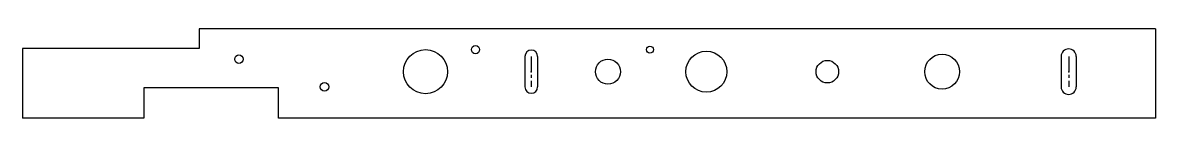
# Model space of a CAD drawing. Header units: millimetres. Extents: x 0 to 937, y 0 to 74.
import ezdxf

# ---------------------------------------------------------------- set-up
doc = ezdxf.new("R2010")
doc.units = ezdxf.units.MM
doc.header["$PDSIZE"] = -1
doc.linetypes.add('CENTERX2', pattern=[20.32, 12.7, -2.54, 2.54, -2.54])

msp = doc.modelspace()

# ---------------------------------------------------------------- linework, layer by layer
at = {"color": 7, "linetype": 'Continuous'}
for p, q in [((937.15, 74.01), (146, 74.01)), ((146, 74.01), (146, 57.8)), ((937.15, 74.01), (937.15, 0)), ((146, 57.8), (0, 57.8)), ((0, 57.8), (0, 0)), ((415.59, 51.11), (415.59, 25.92)), ((426.1, 51.11), (426.1, 25.92)), ((859.19, 51.11), (859.19, 25.92)), ((871.7, 51.11), (871.7, 25.92)), ((211.68, 25.02), (100.15, 25.02)), ((100.15, 25.02), (100.15, 0)), ((211.68, 0), (211.68, 25.02)), ((100.15, 0), (0, 0)), ((937.15, 0), (211.68, 0))]:
    msp.add_line(p, q, dxfattribs=at)
at = {"color": 7, "linetype": 'CENTERX2'}
for p, q in [((420.84, 51.11), (420.84, 25.92)), ((865.44, 51.11), (865.44, 25.92))]:
    msp.add_line(p, q, dxfattribs=at)
at = {"color": 7, "linetype": 'Continuous'}
for centre, radius in [((333.35, 38.52), 18.27), ((374.69, 56.78), 3.41), ((518.98, 56.78), 2.92), ((178.99, 48.87), 3.5), ((484.29, 38.52), 10.35), ((565.7, 38.52), 16.96), ((665.76, 38.52), 9.33), ((760.73, 38.52), 14.42), ((249.68, 25.92), 3.51)]:
    msp.add_circle(centre, radius, dxfattribs=at)
for centre, radius, start, end in [((420.84, 51.11), 5.26, 0, 180), ((865.44, 51.11), 6.26, 0, 180), ((420.84, 25.92), 5.26, 180, 0), ((865.44, 25.92), 6.26, 180, 0)]:
    msp.add_arc(centre, radius, start, end, dxfattribs=at)
for p in [(420.84, 38.52), (865.44, 38.52)]:
    msp.add_point(p, dxfattribs=at)

doc.saveas('drawing.dxf')
